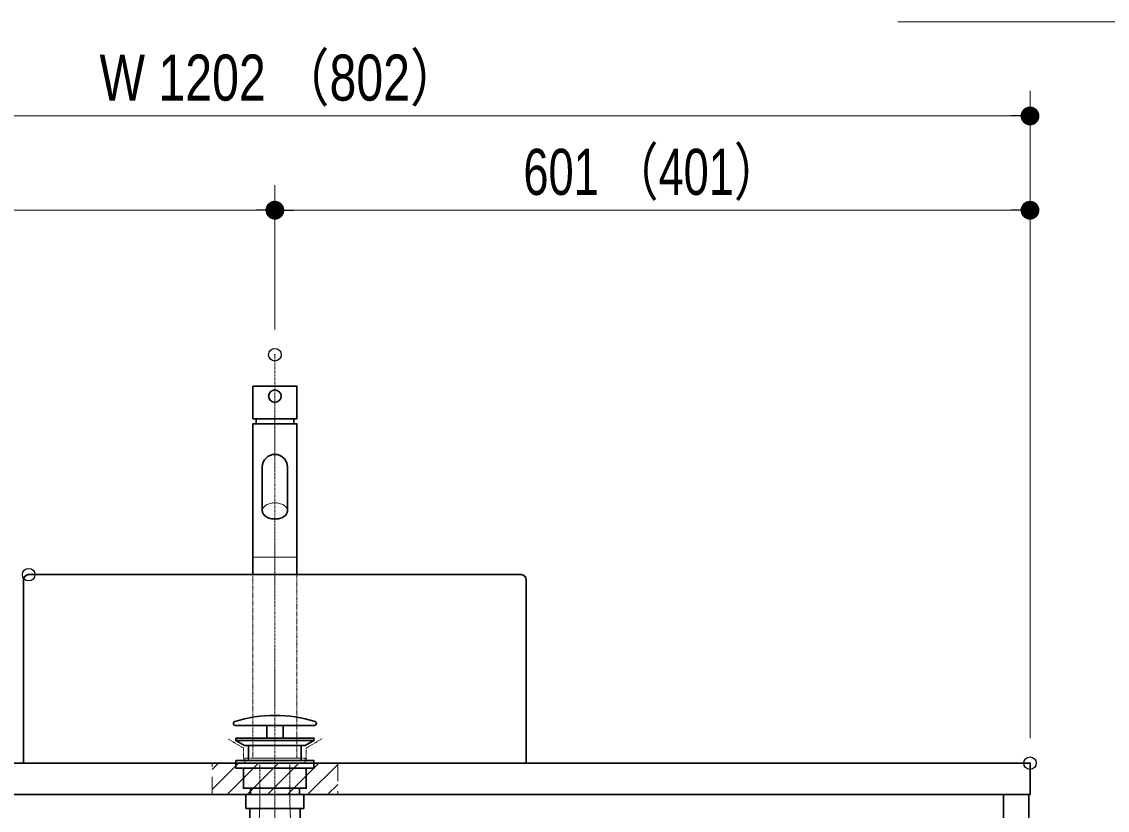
# Model space of a CAD drawing. Units: millimetres, scale not verified. Extents: x -6062 to 6062, y -3045 to 3045.
# Drawn here: x -4924 to -4060, y -1418 to -790 of the extents above; entities that cross this region are included whole.
import ezdxf
from ezdxf.enums import TextEntityAlignment as Align

# ---------------------------------------------------------------- set-up
doc = ezdxf.new("R2010")
doc.units = ezdxf.units.MM
doc.header["$LTSCALE"] = 20
doc.header["$PDMODE"] = 32
doc.header["$PDSIZE"] = 10
doc.linetypes.add('USER1', pattern=[1.11, 0.71, -0.4])
doc.linetypes.add('USER2', pattern=[2.91, 1.76, -0.4, 0.35, -0.4])
for name, color, linetype, lineweight in [('0-0_5ボウル・キャビネット', 7, 'Continuous', 15), ('0-1_4給排水', 7, 'Continuous', 30), ('0-4_0', 7, 'Continuous', 25), ('0-6_2寸法-1', 7, 'Continuous', 15), ('0-7_2寸法-3', 7, 'Continuous', 15)]:
    doc.layers.add(name, color=color, linetype=linetype, lineweight=lineweight)
doc.layers.add('0-5_Defpoints', color=7, linetype='Continuous')
doc.styles.add('ＭＳ Ｐゴシック', font='')
doc.styles.get('ＭＳ Ｐゴシック').set_extended_font_data('MS PGothic')

# ---------------------------------------------------------------- blocks, each defined once
blk = doc.blocks.new('グループ-2')
at = {"layer": '0-0_5ボウル・キャビネット', "lineweight": 30}
for p, q in [((-62700, -27600), (-62700, -24680)), ((-62620, -24600), (-54780, -24600))]:
    blk.add_line(p, q, dxfattribs=at)
blk.add_lwpolyline([(-54700, -24680), (-54700, -27600), (-62700, -27600)], dxfattribs=at)
at = {"layer": '0-0_5ボウル・キャビネット', "linetype": 'USER1'}
blk.add_lwpolyline([(-57950, -27211.1), (-58200, -27360), (-58200, -27560), (-59200, -27560), (-59200, -27360), (-59450, -27211.1)], dxfattribs=at)
at = {"layer": '0-0_5ボウル・キャビネット', "lineweight": 30}
for centre, start, end in [((-62620, -24680), 90, 180), ((-54780, -24680), 0, 90)]:
    blk.add_arc(centre, 80, start, end, dxfattribs=at)
blk = doc.blocks.new('グループ-6')
at = {"layer": '0-1_4給排水', "linetype": 'USER2', "lineweight": 15}
blk.add_line((-58700, -42400), (-58700, -21100), dxfattribs=at)
at = {"layer": '0-1_4給排水'}
for p, q in [((-59360, -26965.2), (-59360, -26970)), ((-59330, -27000), (-58070, -27000)), ((-58040, -26970), (-58040, -26965.2))]:
    blk.add_line(p, q, dxfattribs=at)
for points in [[(-58830, -27000), (-58570, -27000), (-58570, -27200), (-58830, -27200)], [(-59320, -27200), (-58080, -27200), (-58080, -27240), (-59320, -27240)], [(-59181.3, -27320), (-59320, -27240), (-58080, -27240), (-58220.2, -27320)], [(-59120, -27320), (-58280, -27320), (-58280, -27560), (-59120, -27560)], [(-59320, -27560), (-58080, -27560), (-58080, -27680), (-59320, -27680)], [(-59200, -27680), (-58200, -27680), (-58200, -28000), (-59200, -28000)], [(-59160, -28100), (-58240, -28100), (-58240, -28320), (-59160, -28320)], [(-59090, -28000), (-58310, -28000), (-58310, -28100), (-59090, -28100)], [(-59100, -28320), (-58300, -28320), (-58300, -28560), (-59100, -28560)]]:
    blk.add_lwpolyline(points, close=True, dxfattribs=at)
for centre, radius, start, end in [((-59330, -26965.2), 30, 107.1832, 180), ((-58700, -29002.5), 2162.5, 72.8168, 107.1832), ((-58070, -26965.2), 30, 0, 72.8168), ((-59330, -26970), 30, 180, 270), ((-58070, -26970), 30, 270, 0)]:
    blk.add_arc(centre, radius, start, end, dxfattribs=at)
blk = doc.blocks.new('グループ-8')
at = {"layer": '0-1_4給排水'}
for p, q in [((-59000, -22120), (-59000, -22200)), ((-58400, -22120), (-58400, -22200))]:
    blk.add_line(p, q, dxfattribs=at)
at = {"layer": '0-1_4給排水', "lineweight": 15}
blk.add_line((-58350, -24320), (-59050, -24320), dxfattribs=at)
at = {"layer": '0-1_4給排水'}
blk.add_lwpolyline([(-59050, -21600), (-59050, -22120), (-58350, -22120), (-58350, -21600)], close=True, dxfattribs=at)
for points in [[(-58350, -24600), (-58350, -22200), (-59050, -22200), (-59050, -24600)], [(-58900, -22885.7), (-58900, -23585.7), (-58899.2, -23597.3), (-58896.7, -23609.1), (-58892.3, -23621.1), (-58886, -23633), (-58877.7, -23644.8), (-58867.4, -23656.1), (-58855.3, -23666.8), (-58841.4, -23676.6), (-58826.1, -23685.5), (-58809.4, -23693.3)], [(-58809.4, -23693.3), (-58791.9, -23699.9), (-58773.6, -23705.3), (-58755, -23709.3), (-58736.4, -23712.1), (-58718, -23713.8), (-58700, -23714.3), (-58682, -23713.8), (-58663.6, -23712.1), (-58645, -23709.3), (-58626.4, -23705.3), (-58608.1, -23699.9), (-58590.6, -23693.3), (-58573.9, -23685.5), (-58558.6, -23676.6), (-58544.7, -23666.8), (-58532.6, -23656.1), (-58522.3, -23644.8), (-58514, -23633), (-58507.7, -23621.1), (-58503.3, -23609.1), (-58500.8, -23597.3), (-58500, -23585.7), (-58500, -22885.7)]]:
    blk.add_lwpolyline(points, dxfattribs=at)
at = {"layer": '0-1_4給排水', "lineweight": 15}
blk.add_lwpolyline([(-58500, -23585.7), (-58500.8, -23574.2), (-58503.3, -23562.3), (-58507.7, -23550.3), (-58514, -23538.4), (-58522.3, -23526.7), (-58532.6, -23515.4), (-58544.7, -23504.7), (-58558.6, -23494.8), (-58573.9, -23485.9), (-58590.6, -23478.1), (-58608.1, -23471.5), (-58626.4, -23466.2), (-58645, -23462.1), (-58663.6, -23459.3), (-58682, -23457.7), (-58700, -23457.2), (-58718, -23457.7), (-58736.4, -23459.3), (-58755, -23462.1), (-58773.6, -23466.2), (-58791.9, -23471.5), (-58809.4, -23478.1), (-58826.1, -23485.9), (-58841.4, -23494.8), (-58855.3, -23504.7), (-58867.4, -23515.4), (-58877.7, -23526.7), (-58886, -23538.4), (-58892.3, -23550.3), (-58896.7, -23562.3), (-58899.2, -23574.2), (-58900, -23585.7)], dxfattribs=at)
at = {"layer": '0-1_4給排水', "linetype": 'USER1', "lineweight": 15}
blk.add_lwpolyline([(-59050, -24600), (-59050, -27520), (-58350, -27520), (-58350, -24600)], dxfattribs=at)
blk.add_lwpolyline([(-59180, -27520), (-59180, -27600), (-58220, -27600), (-58220, -27520)], close=True, dxfattribs=at)
at = {"layer": '0-1_4給排水', "linetype": 'USER2', "lineweight": 15}
for points in [[(-58940, -28221.9), (-58940, -28204.1), (-58940, -27600)], [(-58460, -28221.9), (-58460, -28204.1), (-58460, -27600)]]:
    blk.add_lwpolyline(points, dxfattribs=at)
at = {"layer": '0-1_4給排水'}
blk.add_circle((-58700, -21760), 100, dxfattribs=at)
for start, end in [(90, 180), (0, 90)]:
    blk.add_arc((-58700, -22885.7), 200, start, end, dxfattribs=at)
at = {"layer": '0-1_4給排水', "linetype": 'USER2', "lineweight": 15}
for centre, start, end in [((-62786, -28221.9), 325.808, 0), ((-54614, -28221.9), 180, 214.192)]:
    blk.add_arc(centre, 3846, start, end, dxfattribs=at)
blk = doc.blocks.new('グループ-15')
at = {"layer": '0-0_5ボウル・キャビネット', "lineweight": 30}
blk.add_lwpolyline([(-70720, -27600), (-46680, -27600), (-46680, -28100), (-70720, -28100)], close=True, dxfattribs=at)
blk.add_lwpolyline([(-47100, -28600), (-47100, -28100), (-46700, -28100), (-46700, -41360), (-46740, -41400), (-47060, -41400), (-47100, -41360), (-47100, -40600)], dxfattribs=at)
blk = doc.blocks.new('グループ-17')
at = {"layer": '0-0_5ボウル・キャビネット'}
blk.add_blockref('グループ-15', (0, 0), dxfattribs=at)
blk = doc.blocks.new('_Dot')
at = {"layer": '0-4_0'}
blk.add_line((-10, 0), (-20, 0), dxfattribs=at)
for points in [[(0, 0), (-10, 0), (-9.92, 1.25)], [(0, 0), (-9.92, -1.25), (-10, 0)], [(0, 0), (-9.92, 1.25), (-9.69, 2.49)], [(0, 0), (-9.69, -2.49), (-9.92, -1.25)], [(0, 0), (-9.69, 2.49), (-9.3, 3.68)], [(0, 0), (-9.3, -3.68), (-9.69, -2.49)], [(0, 0), (-9.3, 3.68), (-8.76, 4.82)], [(0, 0), (-8.76, -4.82), (-9.3, -3.68)], [(0, 0), (-8.76, 4.82), (-8.09, 5.88)], [(0, 0), (-8.09, -5.88), (-8.76, -4.82)], [(0, 0), (-8.09, 5.88), (-7.29, 6.85)], [(0, 0), (-7.29, -6.85), (-8.09, -5.88)], [(0, 0), (-7.29, 6.85), (-6.37, 7.71)], [(0, 0), (-6.37, -7.71), (-7.29, -6.85)], [(0, 0), (-6.37, 7.71), (-5.36, 8.44)], [(0, 0), (-5.36, -8.44), (-6.37, -7.71)], [(0, 0), (-5.36, 8.44), (-4.26, 9.05)], [(0, 0), (-4.26, -9.05), (-5.36, -8.44)], [(0, 0), (-4.26, 9.05), (-3.09, 9.51)], [(0, 0), (-3.09, -9.51), (-4.26, -9.05)], [(0, 0), (-3.09, 9.51), (-1.87, 9.82)], [(0, 0), (-1.87, -9.82), (-3.09, -9.51)], [(0, 0), (-1.87, 9.82), (-0.63, 9.98)], [(0, 0), (-0.63, -9.98), (-1.87, -9.82)], [(0, 0), (-0.63, 9.98), (0.63, 9.98)], [(0, 0), (0.63, -9.98), (-0.63, -9.98)], [(0, 0), (0.63, 9.98), (1.87, 9.82)], [(0, 0), (1.87, 9.82), (3.09, 9.51)], [(0, 0), (3.09, 9.51), (4.26, 9.05)], [(0, 0), (4.26, 9.05), (5.36, 8.44)], [(0, 0), (5.36, 8.44), (6.37, 7.71)], [(0, 0), (6.37, 7.71), (7.29, 6.85)], [(0, 0), (7.29, 6.85), (8.09, 5.88)], [(0, 0), (8.09, 5.88), (8.76, 4.82)], [(0, 0), (8.76, 4.82), (9.3, 3.68)], [(0, 0), (9.3, 3.68), (9.69, 2.49)], [(0, 0), (9.69, 2.49), (9.92, 1.25)], [(0, 0), (9.92, 1.25), (10, 0)], [(0, 0), (1.87, -9.82), (0.63, -9.98)], [(0, 0), (3.09, -9.51), (1.87, -9.82)], [(0, 0), (4.26, -9.05), (3.09, -9.51)], [(0, 0), (5.36, -8.44), (4.26, -9.05)], [(0, 0), (6.37, -7.71), (5.36, -8.44)], [(0, 0), (7.29, -6.85), (6.37, -7.71)], [(0, 0), (8.09, -5.88), (7.29, -6.85)], [(0, 0), (8.76, -4.82), (8.09, -5.88)], [(0, 0), (9.3, -3.68), (8.76, -4.82)], [(0, 0), (9.69, -2.49), (9.3, -3.68)], [(0, 0), (9.92, -1.25), (9.69, -2.49)], [(0, 0), (10, 0), (9.92, -1.25)]]:
    blk.add_solid(points, dxfattribs=at)

msp = doc.modelspace()

# ---------------------------------------------------------------- linework, layer by layer
at = {"layer": '0-0_5ボウル・キャビネット'}
for p, q in [((-4772.5, -1385), (-4767.5, -1380)), ((-4772.5, -1401), (-4751.5, -1380)), ((-4760.5, -1405), (-4735.5, -1380)), ((-4744.5, -1405), (-4719.5, -1380)), ((-4728.5, -1405), (-4703.5, -1380)), ((-4712.5, -1405), (-4687.5, -1380)), ((-4696.5, -1405), (-4672.5, -1381)), ((-4680.5, -1405), (-4672.5, -1397))]:
    msp.add_line(p, q, dxfattribs=at)
at = {"layer": '0-0_5ボウル・キャビネット', "linetype": 'USER1'}
msp.add_lwpolyline([(-4772.5, -1380), (-4672.5, -1380), (-4672.5, -1405), (-4772.5, -1405)], close=True, dxfattribs=at)
at = {"layer": '0-5_Defpoints'}
for p in [(-4722.5, -940), (-4121.5, -940), (-4722.5, -1055), (-4918.5, -1230), (-4121.5, -1380)]:
    msp.add_point(p, dxfattribs=at)
at = {"layer": '0-6_2寸法-1'}
for p, q in [((-4121.5, -920), (-4121.5, -845)), ((-4136.51, -865), (-5308.49, -865)), ((-4722.5, -1035), (-4722.5, -920)), ((-4722.5, -1035), (-4722.5, -920)), ((-4121.5, -1360), (-4121.5, -920)), ((-5308.49, -940), (-4737.51, -940)), ((-4136.51, -940), (-4707.49, -940))]:
    msp.add_line(p, q, dxfattribs=at)
at = {"layer": '0-7_2寸法-3'}
msp.add_lwpolyline([(-3382.5, -1307), (-2948.69, -790), (-4226.82, -790)], dxfattribs=at)

# ---------------------------------------------------------------- block references
at = {"layer": '0-0_5ボウル・キャビネット', "xscale": 0.05, "yscale": 0.05}
for name in ['グループ-2', 'グループ-17']:
    msp.add_blockref(name, (-1787.5, 0), dxfattribs=at)
at = {"layer": '0-1_4給排水', "xscale": 0.05, "yscale": 0.05}
for name in ['グループ-6', 'グループ-8']:
    msp.add_blockref(name, (-1787.5, 0), dxfattribs=at)
at = {"layer": '0-6_2寸法-1', "xscale": 0.7503418, "yscale": 0.7503418}
for p in [(-4121.5, -865), (-4722.5, -940), (-4121.5, -940)]:
    msp.add_blockref('_Dot', p, dxfattribs=at)
at = {"layer": '0-6_2寸法-1', "xscale": 0.7503418, "yscale": 0.7503418, "rotation": 180}
msp.add_blockref('_Dot', (-4722.5, -940), dxfattribs=at)

# ---------------------------------------------------------------- texts
at = {"layer": '0-6_2寸法-1', "style": 'ＭＳ Ｐゴシック'}
for s, height, width, p in [('W 1202 （802）', 36.69, 0.8, (-4862.07, -863.81)), ('601 （401）', 36.66, 0.75, (-4524.7, -938.81))]:
    msp.add_text(s, height=height, dxfattribs=dict(at, width=width)).set_placement(p, align=Align.BOTTOM_LEFT)

doc.saveas('drawing.dxf')
